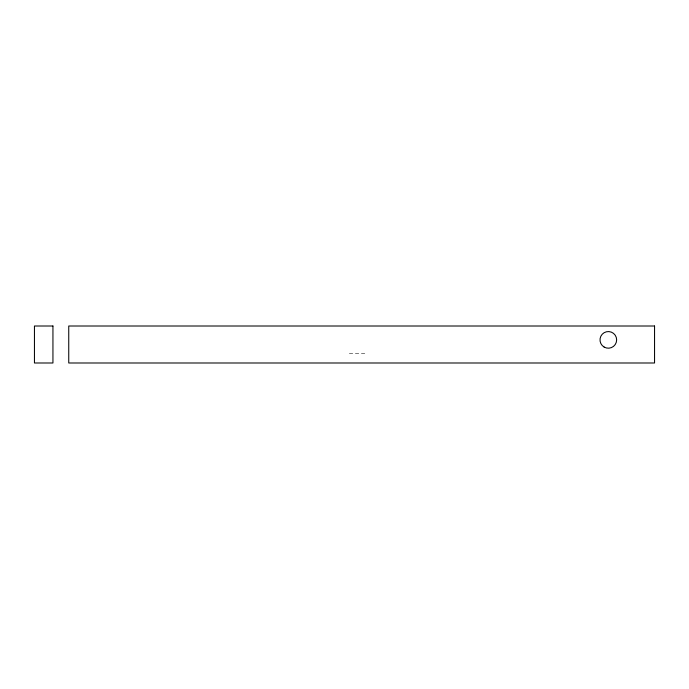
<?xml version="1.0" encoding="UTF-8"?>
<svg xmlns="http://www.w3.org/2000/svg" width="689" height="689" viewBox="0 0 689 689"><rect width="100%" height="100%" fill="white"/><g stroke="black" fill="none" stroke-linecap="round" stroke-linejoin="round"><path stroke-width="0.52" stroke-dasharray="3.44 2.58" d="M349.323 353.741L366.686 353.741"/><path stroke-width="1.03" d="M52.941 326.009L34.45 326.009L34.45 362.991L52.941 362.991L52.941 326.009M654.55 326.009L68.745 326.009L68.745 362.991L654.55 362.991L654.55 326.009M604.167 347.084A8.32 8.32 0 0 0 616.646 339.875A8.32 8.32 0 0 0 604.167 332.675A8.32 8.32 0 0 0 604.167 347.084"/></g></svg>
